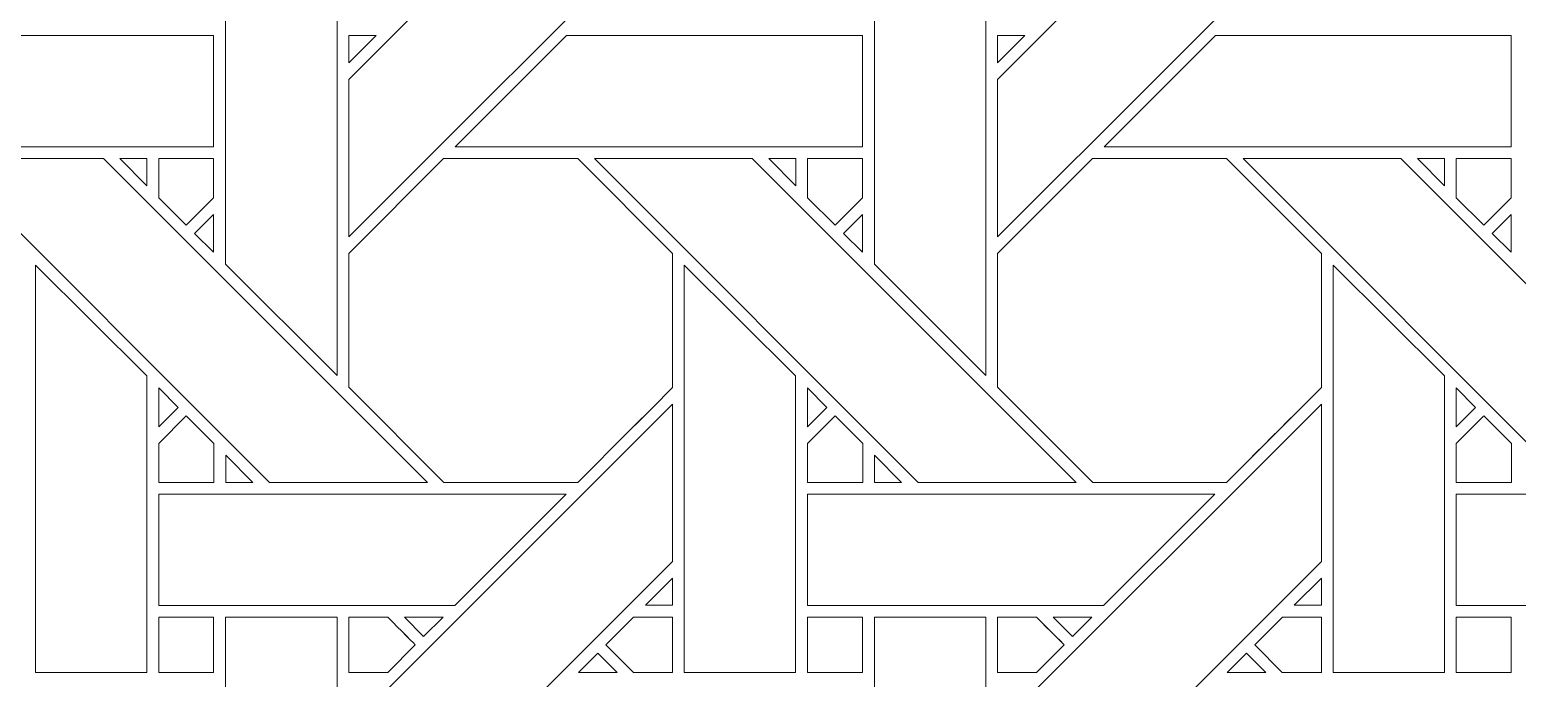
# Model space of a CAD drawing. Header units: inches. Extents: x 3.4 to 21.4, y 4.6 to 13.6.
# Drawn here: x 14.526 to 16.701, y 6.673 to 7.622 of the extents above; entities that cross this region are included whole.
import ezdxf

# ---------------------------------------------------------------- set-up
doc = ezdxf.new("R2010")
doc.units = ezdxf.units.IN
doc.header["$MEASUREMENT"] = 0
doc.layers.add('Design', color=7, linetype='Continuous', lineweight=0)

msp = doc.modelspace()

# ---------------------------------------------------------------- linework, layer by layer
at = {"layer": 'Design'}
for points, knots in [([(3.3829, 13.5948), (3.3829, 13.5948), (3.3829, 4.5948), (3.3829, 4.5948), (3.3829, 4.5948), (21.3829, 4.5948), (21.3829, 4.5948), (21.3829, 4.5948), (21.3829, 13.5948), (21.3829, 13.5948), (21.3829, 13.5948), (3.3829, 13.5948), (3.3829, 13.5948)], [0, 0, 0, 0, 1, 1, 1, 2, 2, 2, 3, 3, 3, 4, 4, 4, 4]), ([(3.8379, 13.1448), (3.8379, 13.1448), (3.8379, 5.0448), (3.8379, 5.0448), (3.8379, 5.0448), (20.9329, 5.0448), (20.9329, 5.0448), (20.9329, 5.0448), (20.9329, 13.1448), (20.9329, 13.1448), (20.9329, 13.1448), (3.8379, 13.1448), (3.8379, 13.1448)], [0, 0, 0, 0, 1, 1, 1, 2, 2, 2, 3, 3, 3, 4, 4, 4, 4]), ([(14.9922, 7.5494), (14.9922, 7.5494), (15.4659, 8.023), (15.4659, 8.023), (15.4659, 8.023), (15.4659, 7.7929), (15.4659, 7.7929), (15.4659, 7.7929), (14.9922, 7.3193), (14.9922, 7.3193), (14.9922, 7.3193), (14.9922, 7.5494), (14.9922, 7.5494)], [0, 0, 0, 0, 1, 1, 1, 2, 2, 2, 3, 3, 3, 4, 4, 4, 4]), ([(15.941, 7.5494), (15.941, 7.5494), (16.4146, 8.023), (16.4146, 8.023), (16.4146, 8.023), (16.4146, 7.7929), (16.4146, 7.7929), (16.4146, 7.7929), (15.941, 7.3193), (15.941, 7.3193), (15.941, 7.3193), (15.941, 7.5494), (15.941, 7.5494)], [0, 0, 0, 0, 1, 1, 1, 2, 2, 2, 3, 3, 3, 4, 4, 4, 4]), ([(14.9751, 7.7115), (14.9751, 7.7115), (14.9751, 7.1164), (14.9751, 7.1164), (14.9751, 7.1164), (14.8122, 7.2793), (14.8122, 7.2793), (14.8122, 7.2793), (14.8122, 7.7115), (14.8122, 7.7115), (14.8122, 7.7115), (14.9751, 7.7115), (14.9751, 7.7115)], [0, 0, 0, 0, 1, 1, 1, 2, 2, 2, 3, 3, 3, 4, 4, 4, 4]), ([(15.9238, 7.7115), (15.9238, 7.7115), (15.9238, 7.1164), (15.9238, 7.1164), (15.9238, 7.1164), (15.7609, 7.2793), (15.7609, 7.2793), (15.7609, 7.2793), (15.7609, 7.7115), (15.7609, 7.7115), (15.7609, 7.7115), (15.9238, 7.7115), (15.9238, 7.7115)], [0, 0, 0, 0, 1, 1, 1, 2, 2, 2, 3, 3, 3, 4, 4, 4, 4]), ([(14.1993, 7.4508), (14.1993, 7.4508), (14.3622, 7.6136), (14.3622, 7.6136), (14.3622, 7.6136), (14.7946, 7.6136), (14.7946, 7.6136), (14.7946, 7.6136), (14.7946, 7.4508), (14.7946, 7.4508), (14.7946, 7.4508), (14.1993, 7.4508), (14.1993, 7.4508)], [0, 0, 0, 0, 1, 1, 1, 2, 2, 2, 3, 3, 3, 4, 4, 4, 4]), ([(15.0321, 7.6136), (15.0321, 7.6136), (14.9922, 7.5737), (14.9922, 7.5737), (14.9922, 7.5737), (14.9922, 7.6136), (14.9922, 7.6136), (14.9922, 7.6136), (15.0321, 7.6136), (15.0321, 7.6136)], [0, 0, 0, 0, 1, 1, 1, 2, 2, 2, 3, 3, 3, 3]), ([(15.1481, 7.4508), (15.1481, 7.4508), (15.3109, 7.6136), (15.3109, 7.6136), (15.3109, 7.6136), (15.7434, 7.6136), (15.7434, 7.6136), (15.7434, 7.6136), (15.7434, 7.4508), (15.7434, 7.4508), (15.7434, 7.4508), (15.1481, 7.4508), (15.1481, 7.4508)], [0, 0, 0, 0, 1, 1, 1, 2, 2, 2, 3, 3, 3, 4, 4, 4, 4]), ([(15.9808, 7.6136), (15.9808, 7.6136), (15.941, 7.5738), (15.941, 7.5738), (15.941, 7.5738), (15.941, 7.6136), (15.941, 7.6136), (15.941, 7.6136), (15.9808, 7.6136), (15.9808, 7.6136)], [0, 0, 0, 0, 1, 1, 1, 2, 2, 2, 3, 3, 3, 3]), ([(16.0968, 7.4508), (16.0968, 7.4508), (16.2596, 7.6136), (16.2596, 7.6136), (16.2596, 7.6136), (16.6921, 7.6136), (16.6921, 7.6136), (16.6921, 7.6136), (16.6921, 7.4508), (16.6921, 7.4508), (16.6921, 7.4508), (16.0968, 7.4508), (16.0968, 7.4508)], [0, 0, 0, 0, 1, 1, 1, 2, 2, 2, 3, 3, 3, 4, 4, 4, 4]), ([(14.4026, 7.4336), (14.4026, 7.4336), (14.6336, 7.4336), (14.6336, 7.4336), (14.6336, 7.4336), (15.1072, 6.96), (15.1072, 6.96), (15.1072, 6.96), (14.8762, 6.96), (14.8762, 6.96), (14.8762, 6.96), (14.4026, 7.4336), (14.4026, 7.4336)], [0, 0, 0, 0, 1, 1, 1, 2, 2, 2, 3, 3, 3, 4, 4, 4, 4]), ([(14.6972, 7.4336), (14.6972, 7.4336), (14.6972, 7.3938), (14.6972, 7.3938), (14.6972, 7.3938), (14.6577, 7.4336), (14.6577, 7.4336), (14.6577, 7.4336), (14.6972, 7.4336), (14.6972, 7.4336)], [0, 0, 0, 0, 1, 1, 1, 2, 2, 2, 3, 3, 3, 3]), ([(14.7946, 7.4336), (14.7946, 7.4336), (14.7946, 7.376), (14.7946, 7.376), (14.7946, 7.376), (14.7547, 7.3361), (14.7547, 7.3361), (14.7547, 7.3361), (14.7144, 7.3764), (14.7144, 7.3764), (14.7144, 7.3764), (14.7144, 7.4336), (14.7144, 7.4336), (14.7144, 7.4336), (14.7946, 7.4336), (14.7946, 7.4336)], [0, 0, 0, 0, 1, 1, 1, 2, 2, 2, 3, 3, 3, 4, 4, 4, 5, 5, 5, 5]), ([(14.7547, 7.3361), (14.7547, 7.3361), (14.7144, 7.3764), (14.7144, 7.3764), (14.7144, 7.3764), (14.7144, 7.4336), (14.7144, 7.4336), (14.7144, 7.4336), (14.7946, 7.4336), (14.7946, 7.4336), (14.7946, 7.4336), (14.7946, 7.376), (14.7946, 7.376), (14.7946, 7.376), (14.7547, 7.3361), (14.7547, 7.3361)], [0, 0, 0, 0, 1, 1, 1, 2, 2, 2, 3, 3, 3, 4, 4, 4, 5, 5, 5, 5]), ([(15.1309, 7.4336), (15.1309, 7.4336), (15.3271, 7.4336), (15.3271, 7.4336), (15.3271, 7.4336), (15.4659, 7.2949), (15.4659, 7.2949), (15.4659, 7.2949), (15.4659, 7.0987), (15.4659, 7.0987), (15.4481, 7.0807), (15.3362, 6.969), (15.3272, 6.96), (15.3272, 6.96), (15.1315, 6.96), (15.1315, 6.96), (15.1315, 6.96), (14.9922, 7.0992), (14.9922, 7.0992), (14.9922, 7.0992), (14.9922, 7.2949), (14.9922, 7.2949), (14.9922, 7.2949), (15.1309, 7.4336), (15.1309, 7.4336)], [0, 0, 0, 0, 1, 1, 1, 2, 2, 2, 3, 3, 3, 4, 4, 4, 5, 5, 5, 6, 6, 6, 7, 7, 7, 8, 8, 8, 8]), ([(14.9922, 7.0992), (14.9922, 7.0992), (14.9922, 7.2949), (14.9922, 7.2949), (14.9922, 7.2949), (15.1309, 7.4336), (15.1309, 7.4336), (15.1309, 7.4336), (15.3271, 7.4336), (15.3271, 7.4336), (15.3271, 7.4336), (15.4659, 7.2949), (15.4659, 7.2949), (15.4659, 7.2949), (15.4659, 7.0987), (15.4659, 7.0987), (15.448, 7.0806), (15.3361, 6.9689), (15.3272, 6.96), (15.3272, 6.96), (15.1315, 6.96), (15.1315, 6.96), (15.1315, 6.96), (14.9922, 7.0992), (14.9922, 7.0992)], [0, 0, 0, 0, 1, 1, 1, 2, 2, 2, 3, 3, 3, 4, 4, 4, 5, 5, 5, 6, 6, 6, 7, 7, 7, 8, 8, 8, 8]), ([(15.3514, 7.4336), (15.3514, 7.4336), (15.5823, 7.4336), (15.5823, 7.4336), (15.5823, 7.4336), (16.056, 6.96), (16.056, 6.96), (16.056, 6.96), (15.8249, 6.96), (15.8249, 6.96), (15.8249, 6.96), (15.3514, 7.4336), (15.3514, 7.4336)], [0, 0, 0, 0, 1, 1, 1, 2, 2, 2, 3, 3, 3, 4, 4, 4, 4]), ([(15.6459, 7.4336), (15.6459, 7.4336), (15.6459, 7.3938), (15.6459, 7.3938), (15.6459, 7.3938), (15.6064, 7.4336), (15.6064, 7.4336), (15.6064, 7.4336), (15.6459, 7.4336), (15.6459, 7.4336)], [0, 0, 0, 0, 1, 1, 1, 2, 2, 2, 3, 3, 3, 3]), ([(15.7434, 7.4336), (15.7434, 7.4336), (15.7434, 7.376), (15.7434, 7.376), (15.7434, 7.376), (15.7034, 7.3361), (15.7034, 7.3361), (15.7034, 7.3361), (15.6631, 7.3764), (15.6631, 7.3764), (15.6631, 7.3764), (15.6631, 7.4336), (15.6631, 7.4336), (15.6631, 7.4336), (15.7434, 7.4336), (15.7434, 7.4336)], [0, 0, 0, 0, 1, 1, 1, 2, 2, 2, 3, 3, 3, 4, 4, 4, 5, 5, 5, 5]), ([(15.7034, 7.3361), (15.7034, 7.3361), (15.6631, 7.3764), (15.6631, 7.3764), (15.6631, 7.3764), (15.6631, 7.4336), (15.6631, 7.4336), (15.6631, 7.4336), (15.7434, 7.4336), (15.7434, 7.4336), (15.7434, 7.4336), (15.7434, 7.376), (15.7434, 7.376), (15.7434, 7.376), (15.7034, 7.3361), (15.7034, 7.3361)], [0, 0, 0, 0, 1, 1, 1, 2, 2, 2, 3, 3, 3, 4, 4, 4, 5, 5, 5, 5]), ([(16.0797, 7.4336), (16.0797, 7.4336), (16.2759, 7.4336), (16.2759, 7.4336), (16.2759, 7.4336), (16.4146, 7.2949), (16.4146, 7.2949), (16.4146, 7.2949), (16.4146, 7.0987), (16.4146, 7.0987), (16.3968, 7.0807), (16.2849, 6.969), (16.2759, 6.96), (16.2759, 6.96), (16.0802, 6.96), (16.0802, 6.96), (16.0802, 6.96), (15.941, 7.0992), (15.941, 7.0992), (15.941, 7.0992), (15.941, 7.2949), (15.941, 7.2949), (15.941, 7.2949), (16.0797, 7.4336), (16.0797, 7.4336)], [0, 0, 0, 0, 1, 1, 1, 2, 2, 2, 3, 3, 3, 4, 4, 4, 5, 5, 5, 6, 6, 6, 7, 7, 7, 8, 8, 8, 8]), ([(15.941, 7.0992), (15.941, 7.0992), (15.941, 7.2949), (15.941, 7.2949), (15.941, 7.2949), (16.0797, 7.4336), (16.0797, 7.4336), (16.0797, 7.4336), (16.2759, 7.4336), (16.2759, 7.4336), (16.2759, 7.4336), (16.4146, 7.2949), (16.4146, 7.2949), (16.4146, 7.2949), (16.4146, 7.0987), (16.4146, 7.0987), (16.3967, 7.0806), (16.2848, 6.9689), (16.2759, 6.96), (16.2759, 6.96), (16.0802, 6.96), (16.0802, 6.96), (16.0802, 6.96), (15.941, 7.0992), (15.941, 7.0992)], [0, 0, 0, 0, 1, 1, 1, 2, 2, 2, 3, 3, 3, 4, 4, 4, 5, 5, 5, 6, 6, 6, 7, 7, 7, 8, 8, 8, 8]), ([(16.3001, 7.4336), (16.3001, 7.4336), (16.531, 7.4336), (16.531, 7.4336), (16.531, 7.4336), (17.0047, 6.96), (17.0047, 6.96), (17.0047, 6.96), (16.7736, 6.96), (16.7736, 6.96), (16.7736, 6.96), (16.3001, 7.4336), (16.3001, 7.4336)], [0, 0, 0, 0, 1, 1, 1, 2, 2, 2, 3, 3, 3, 4, 4, 4, 4]), ([(16.5946, 7.4336), (16.5946, 7.4336), (16.5946, 7.3938), (16.5946, 7.3938), (16.5946, 7.3938), (16.5552, 7.4336), (16.5552, 7.4336), (16.5552, 7.4336), (16.5946, 7.4336), (16.5946, 7.4336)], [0, 0, 0, 0, 1, 1, 1, 2, 2, 2, 3, 3, 3, 3]), ([(16.6921, 7.4336), (16.6921, 7.4336), (16.6921, 7.376), (16.6921, 7.376), (16.6921, 7.376), (16.6522, 7.3361), (16.6522, 7.3361), (16.6522, 7.3361), (16.6118, 7.3764), (16.6118, 7.3764), (16.6118, 7.3764), (16.6118, 7.4336), (16.6118, 7.4336), (16.6118, 7.4336), (16.6921, 7.4336), (16.6921, 7.4336)], [0, 0, 0, 0, 1, 1, 1, 2, 2, 2, 3, 3, 3, 4, 4, 4, 5, 5, 5, 5]), ([(16.6522, 7.3361), (16.6522, 7.3361), (16.6118, 7.3764), (16.6118, 7.3764), (16.6118, 7.3764), (16.6118, 7.4336), (16.6118, 7.4336), (16.6118, 7.4336), (16.6921, 7.4336), (16.6921, 7.4336), (16.6921, 7.4336), (16.6921, 7.376), (16.6921, 7.376), (16.6921, 7.376), (16.6522, 7.3361), (16.6522, 7.3361)], [0, 0, 0, 0, 1, 1, 1, 2, 2, 2, 3, 3, 3, 4, 4, 4, 5, 5, 5, 5]), ([(14.7946, 7.3518), (14.7946, 7.3518), (14.7946, 7.2966), (14.7946, 7.2966), (14.7946, 7.2966), (14.7669, 7.324), (14.7669, 7.324), (14.7669, 7.324), (14.7946, 7.3518), (14.7946, 7.3518)], [0, 0, 0, 0, 1, 1, 1, 2, 2, 2, 3, 3, 3, 3]), ([(15.7434, 7.3518), (15.7434, 7.3518), (15.7434, 7.2966), (15.7434, 7.2966), (15.7434, 7.2966), (15.7156, 7.324), (15.7156, 7.324), (15.7156, 7.324), (15.7434, 7.3518), (15.7434, 7.3518)], [0, 0, 0, 0, 1, 1, 1, 2, 2, 2, 3, 3, 3, 3]), ([(16.6921, 7.3518), (16.6921, 7.3518), (16.6921, 7.2966), (16.6921, 7.2966), (16.6921, 7.2966), (16.6643, 7.324), (16.6643, 7.324), (16.6643, 7.324), (16.6921, 7.3518), (16.6921, 7.3518)], [0, 0, 0, 0, 1, 1, 1, 2, 2, 2, 3, 3, 3, 3]), ([(14.6971, 7.1157), (14.6971, 7.1157), (14.6971, 6.682), (14.6971, 6.682), (14.6971, 6.682), (14.5343, 6.682), (14.5343, 6.682), (14.5343, 6.682), (14.5343, 7.2778), (14.5343, 7.2778), (14.5343, 7.2778), (14.6971, 7.1157), (14.6971, 7.1157)], [0, 0, 0, 0, 1, 1, 1, 2, 2, 2, 3, 3, 3, 4, 4, 4, 4]), ([(15.6458, 7.1157), (15.6458, 7.1157), (15.6458, 6.682), (15.6458, 6.682), (15.6458, 6.682), (15.483, 6.682), (15.483, 6.682), (15.483, 6.682), (15.483, 7.2778), (15.483, 7.2778), (15.483, 7.2778), (15.6458, 7.1157), (15.6458, 7.1157)], [0, 0, 0, 0, 1, 1, 1, 2, 2, 2, 3, 3, 3, 4, 4, 4, 4]), ([(16.5945, 7.1157), (16.5945, 7.1157), (16.5945, 6.682), (16.5945, 6.682), (16.5945, 6.682), (16.4317, 6.682), (16.4317, 6.682), (16.4317, 6.682), (16.4317, 7.2778), (16.4317, 7.2778), (16.4317, 7.2778), (16.5945, 7.1157), (16.5945, 7.1157)], [0, 0, 0, 0, 1, 1, 1, 2, 2, 2, 3, 3, 3, 4, 4, 4, 4]), ([(14.7144, 7.0414), (14.7144, 7.0414), (14.7144, 7.0982), (14.7144, 7.0982), (14.7144, 7.0982), (14.7426, 7.0696), (14.7426, 7.0696), (14.7426, 7.0696), (14.7144, 7.0414), (14.7144, 7.0414)], [0, 0, 0, 0, 1, 1, 1, 2, 2, 2, 3, 3, 3, 3]), ([(15.6631, 7.0414), (15.6631, 7.0414), (15.6631, 7.0982), (15.6631, 7.0982), (15.6631, 7.0982), (15.6913, 7.0696), (15.6913, 7.0696), (15.6913, 7.0696), (15.6631, 7.0414), (15.6631, 7.0414)], [0, 0, 0, 0, 1, 1, 1, 2, 2, 2, 3, 3, 3, 3]), ([(16.6118, 7.0414), (16.6118, 7.0414), (16.6118, 7.0982), (16.6118, 7.0982), (16.6118, 7.0982), (16.64, 7.0696), (16.64, 7.0696), (16.64, 7.0696), (16.6118, 7.0414), (16.6118, 7.0414)], [0, 0, 0, 0, 1, 1, 1, 2, 2, 2, 3, 3, 3, 3]), ([(14.9922, 6.6007), (14.9922, 6.6007), (15.4659, 7.0743), (15.4659, 7.0743), (15.4659, 7.0743), (15.4659, 6.8442), (15.4659, 6.8442), (15.4659, 6.8442), (14.9922, 6.3706), (14.9922, 6.3706), (14.9922, 6.3706), (14.9922, 6.6007), (14.9922, 6.6007)], [0, 0, 0, 0, 1, 1, 1, 2, 2, 2, 3, 3, 3, 4, 4, 4, 4]), ([(15.941, 6.6007), (15.941, 6.6007), (16.4146, 7.0743), (16.4146, 7.0743), (16.4146, 7.0743), (16.4146, 6.8442), (16.4146, 6.8442), (16.4146, 6.8442), (15.941, 6.3706), (15.941, 6.3706), (15.941, 6.3706), (15.941, 6.6007), (15.941, 6.6007)], [0, 0, 0, 0, 1, 1, 1, 2, 2, 2, 3, 3, 3, 4, 4, 4, 4]), ([(14.7144, 6.9597), (14.7144, 6.9597), (14.7144, 7.017), (14.7144, 7.017), (14.7144, 7.017), (14.7547, 7.0574), (14.7547, 7.0574), (14.7547, 7.0574), (14.795, 7.017), (14.795, 7.017), (14.795, 7.017), (14.795, 6.9597), (14.795, 6.9597), (14.795, 6.9597), (14.7144, 6.9597), (14.7144, 6.9597)], [0, 0, 0, 0, 1, 1, 1, 2, 2, 2, 3, 3, 3, 4, 4, 4, 5, 5, 5, 5]), ([(14.7144, 7.017), (14.7144, 7.017), (14.7547, 7.0574), (14.7547, 7.0574), (14.7547, 7.0574), (14.795, 7.017), (14.795, 7.017), (14.795, 7.017), (14.795, 6.9597), (14.795, 6.9597), (14.795, 6.9597), (14.7144, 6.9597), (14.7144, 6.9597), (14.7144, 6.9597), (14.7144, 7.017), (14.7144, 7.017)], [0, 0, 0, 0, 1, 1, 1, 2, 2, 2, 3, 3, 3, 4, 4, 4, 5, 5, 5, 5]), ([(15.6631, 6.9597), (15.6631, 6.9597), (15.6631, 7.017), (15.6631, 7.017), (15.6631, 7.017), (15.7034, 7.0574), (15.7034, 7.0574), (15.7034, 7.0574), (15.7438, 7.017), (15.7438, 7.017), (15.7438, 7.017), (15.7438, 6.9597), (15.7438, 6.9597), (15.7438, 6.9597), (15.6631, 6.9597), (15.6631, 6.9597)], [0, 0, 0, 0, 1, 1, 1, 2, 2, 2, 3, 3, 3, 4, 4, 4, 5, 5, 5, 5]), ([(15.6631, 7.017), (15.6631, 7.017), (15.7034, 7.0574), (15.7034, 7.0574), (15.7034, 7.0574), (15.7438, 7.017), (15.7438, 7.017), (15.7438, 7.017), (15.7438, 6.9597), (15.7438, 6.9597), (15.7438, 6.9597), (15.6631, 6.9597), (15.6631, 6.9597), (15.6631, 6.9597), (15.6631, 7.017), (15.6631, 7.017)], [0, 0, 0, 0, 1, 1, 1, 2, 2, 2, 3, 3, 3, 4, 4, 4, 5, 5, 5, 5]), ([(16.6118, 6.9597), (16.6118, 6.9597), (16.6118, 7.017), (16.6118, 7.017), (16.6118, 7.017), (16.6522, 7.0574), (16.6522, 7.0574), (16.6522, 7.0574), (16.6925, 7.017), (16.6925, 7.017), (16.6925, 7.017), (16.6925, 6.9597), (16.6925, 6.9597), (16.6925, 6.9597), (16.6118, 6.9597), (16.6118, 6.9597)], [0, 0, 0, 0, 1, 1, 1, 2, 2, 2, 3, 3, 3, 4, 4, 4, 5, 5, 5, 5]), ([(16.6118, 7.017), (16.6118, 7.017), (16.6522, 7.0574), (16.6522, 7.0574), (16.6522, 7.0574), (16.6925, 7.017), (16.6925, 7.017), (16.6925, 7.017), (16.6925, 6.9597), (16.6925, 6.9597), (16.6925, 6.9597), (16.6118, 6.9597), (16.6118, 6.9597), (16.6118, 6.9597), (16.6118, 7.017), (16.6118, 7.017)], [0, 0, 0, 0, 1, 1, 1, 2, 2, 2, 3, 3, 3, 4, 4, 4, 5, 5, 5, 5]), ([(14.852, 6.96), (14.852, 6.96), (14.8123, 6.96), (14.8123, 6.96), (14.8123, 6.96), (14.8123, 6.9998), (14.8123, 6.9998), (14.8123, 6.9998), (14.852, 6.96), (14.852, 6.96)], [0, 0, 0, 0, 1, 1, 1, 2, 2, 2, 3, 3, 3, 3]), ([(15.8007, 6.96), (15.8007, 6.96), (15.761, 6.96), (15.761, 6.96), (15.761, 6.96), (15.761, 6.9998), (15.761, 6.9998), (15.761, 6.9998), (15.8007, 6.96), (15.8007, 6.96)], [0, 0, 0, 0, 1, 1, 1, 2, 2, 2, 3, 3, 3, 3]), ([(14.7144, 6.78), (14.7144, 6.78), (14.7144, 6.9427), (14.7144, 6.9427), (14.7144, 6.9427), (15.3101, 6.9427), (15.3101, 6.9427), (15.3101, 6.9427), (15.1473, 6.78), (15.1473, 6.78), (15.1473, 6.78), (14.7144, 6.78), (14.7144, 6.78)], [0, 0, 0, 0, 1, 1, 1, 2, 2, 2, 3, 3, 3, 4, 4, 4, 4]), ([(15.6631, 6.78), (15.6631, 6.78), (15.6631, 6.9427), (15.6631, 6.9427), (15.6631, 6.9427), (16.2588, 6.9427), (16.2588, 6.9427), (16.2588, 6.9427), (16.0961, 6.78), (16.0961, 6.78), (16.0961, 6.78), (15.6631, 6.78), (15.6631, 6.78)], [0, 0, 0, 0, 1, 1, 1, 2, 2, 2, 3, 3, 3, 4, 4, 4, 4]), ([(16.6118, 6.78), (16.6118, 6.78), (16.6118, 6.9427), (16.6118, 6.9427), (16.6118, 6.9427), (17.2075, 6.9427), (17.2075, 6.9427), (17.2075, 6.9427), (17.0448, 6.78), (17.0448, 6.78), (17.0448, 6.78), (16.6118, 6.78), (16.6118, 6.78)], [0, 0, 0, 0, 1, 1, 1, 2, 2, 2, 3, 3, 3, 4, 4, 4, 4]), ([(15.4261, 6.7801), (15.4261, 6.7801), (15.4659, 6.8198), (15.4659, 6.8198), (15.4659, 6.8198), (15.4659, 6.7801), (15.4659, 6.7801), (15.4659, 6.7801), (15.4261, 6.7801), (15.4261, 6.7801)], [0, 0, 0, 0, 1, 1, 1, 2, 2, 2, 3, 3, 3, 3]), ([(16.3748, 6.7801), (16.3748, 6.7801), (16.4146, 6.8198), (16.4146, 6.8198), (16.4146, 6.8198), (16.4146, 6.7801), (16.4146, 6.7801), (16.4146, 6.7801), (16.3748, 6.7801), (16.3748, 6.7801)], [0, 0, 0, 0, 1, 1, 1, 2, 2, 2, 3, 3, 3, 3]), ([(14.7946, 6.682), (14.7946, 6.682), (14.7144, 6.682), (14.7144, 6.682), (14.7144, 6.682), (14.7144, 6.7627), (14.7144, 6.7627), (14.7144, 6.7627), (14.7946, 6.7627), (14.7946, 6.7627), (14.7946, 6.7627), (14.7946, 6.682), (14.7946, 6.682)], [0, 0, 0, 0, 1, 1, 1, 2, 2, 2, 3, 3, 3, 4, 4, 4, 4]), ([(14.7144, 6.682), (14.7144, 6.682), (14.7144, 6.7627), (14.7144, 6.7627), (14.7144, 6.7627), (14.7946, 6.7627), (14.7946, 6.7627), (14.7946, 6.7627), (14.7946, 6.682), (14.7946, 6.682), (14.7946, 6.682), (14.7144, 6.682), (14.7144, 6.682)], [0, 0, 0, 0, 1, 1, 1, 2, 2, 2, 3, 3, 3, 4, 4, 4, 4]), ([(14.9751, 6.7628), (14.9751, 6.7628), (14.9751, 6.1677), (14.9751, 6.1677), (14.9751, 6.1677), (14.8122, 6.3306), (14.8122, 6.3306), (14.8122, 6.3306), (14.8122, 6.7628), (14.8122, 6.7628), (14.8122, 6.7628), (14.9751, 6.7628), (14.9751, 6.7628)], [0, 0, 0, 0, 1, 1, 1, 2, 2, 2, 3, 3, 3, 4, 4, 4, 4]), ([(15.0493, 6.7627), (15.0544, 6.7576), (15.0852, 6.7268), (15.0896, 6.7224), (15.0896, 6.7224), (15.0492, 6.682), (15.0492, 6.682), (15.0492, 6.682), (14.9922, 6.682), (14.9922, 6.682), (14.9922, 6.682), (14.9922, 6.7627), (14.9922, 6.7627), (14.9922, 6.7627), (15.0493, 6.7627), (15.0493, 6.7627)], [0, 0, 0, 0, 1, 1, 1, 2, 2, 2, 3, 3, 3, 4, 4, 4, 5, 5, 5, 5]), ([(14.9922, 6.682), (14.9922, 6.682), (14.9922, 6.7627), (14.9922, 6.7627), (14.9922, 6.7627), (15.0493, 6.7627), (15.0493, 6.7627), (15.0546, 6.7574), (15.0854, 6.7266), (15.0896, 6.7224), (15.0896, 6.7224), (15.0492, 6.682), (15.0492, 6.682), (15.0492, 6.682), (14.9922, 6.682), (14.9922, 6.682)], [0, 0, 0, 0, 1, 1, 1, 2, 2, 2, 3, 3, 3, 4, 4, 4, 5, 5, 5, 5]), ([(15.0736, 6.7628), (15.0736, 6.7628), (15.1301, 6.7628), (15.1301, 6.7628), (15.1301, 6.7628), (15.1018, 6.7346), (15.1018, 6.7346), (15.1018, 6.7346), (15.0736, 6.7628), (15.0736, 6.7628)], [0, 0, 0, 0, 1, 1, 1, 2, 2, 2, 3, 3, 3, 3]), ([(15.4659, 6.7628), (15.4659, 6.7628), (15.4659, 6.682), (15.4659, 6.682), (15.4659, 6.682), (15.4088, 6.682), (15.4088, 6.682), (15.4088, 6.682), (15.3684, 6.7223), (15.3684, 6.7223), (15.3684, 6.7223), (15.4089, 6.7628), (15.4089, 6.7628), (15.4089, 6.7628), (15.4659, 6.7628), (15.4659, 6.7628)], [0, 0, 0, 0, 1, 1, 1, 2, 2, 2, 3, 3, 3, 4, 4, 4, 5, 5, 5, 5]), ([(15.3684, 6.7223), (15.3684, 6.7223), (15.4089, 6.7628), (15.4089, 6.7628), (15.4089, 6.7628), (15.4659, 6.7628), (15.4659, 6.7628), (15.4659, 6.7628), (15.4659, 6.682), (15.4659, 6.682), (15.4659, 6.682), (15.4088, 6.682), (15.4088, 6.682), (15.4088, 6.682), (15.3684, 6.7223), (15.3684, 6.7223)], [0, 0, 0, 0, 1, 1, 1, 2, 2, 2, 3, 3, 3, 4, 4, 4, 5, 5, 5, 5]), ([(15.7434, 6.682), (15.7434, 6.682), (15.6631, 6.682), (15.6631, 6.682), (15.6631, 6.682), (15.6631, 6.7627), (15.6631, 6.7627), (15.6631, 6.7627), (15.7434, 6.7627), (15.7434, 6.7627), (15.7434, 6.7627), (15.7434, 6.682), (15.7434, 6.682)], [0, 0, 0, 0, 1, 1, 1, 2, 2, 2, 3, 3, 3, 4, 4, 4, 4]), ([(15.6631, 6.682), (15.6631, 6.682), (15.6631, 6.7627), (15.6631, 6.7627), (15.6631, 6.7627), (15.7434, 6.7627), (15.7434, 6.7627), (15.7434, 6.7627), (15.7434, 6.682), (15.7434, 6.682), (15.7434, 6.682), (15.6631, 6.682), (15.6631, 6.682)], [0, 0, 0, 0, 1, 1, 1, 2, 2, 2, 3, 3, 3, 4, 4, 4, 4]), ([(15.9238, 6.7628), (15.9238, 6.7628), (15.9238, 6.1677), (15.9238, 6.1677), (15.9238, 6.1677), (15.7609, 6.3306), (15.7609, 6.3306), (15.7609, 6.3306), (15.7609, 6.7628), (15.7609, 6.7628), (15.7609, 6.7628), (15.9238, 6.7628), (15.9238, 6.7628)], [0, 0, 0, 0, 1, 1, 1, 2, 2, 2, 3, 3, 3, 4, 4, 4, 4]), ([(15.998, 6.7627), (16.0032, 6.7576), (16.0339, 6.7268), (16.0384, 6.7224), (16.0384, 6.7224), (15.9979, 6.682), (15.9979, 6.682), (15.9979, 6.682), (15.941, 6.682), (15.941, 6.682), (15.941, 6.682), (15.941, 6.7627), (15.941, 6.7627), (15.941, 6.7627), (15.998, 6.7627), (15.998, 6.7627)], [0, 0, 0, 0, 1, 1, 1, 2, 2, 2, 3, 3, 3, 4, 4, 4, 5, 5, 5, 5]), ([(15.941, 6.682), (15.941, 6.682), (15.941, 6.7627), (15.941, 6.7627), (15.941, 6.7627), (15.998, 6.7627), (15.998, 6.7627), (16.0036, 6.7572), (16.0384, 6.7224), (16.0384, 6.7224), (16.0384, 6.7224), (15.9979, 6.682), (15.9979, 6.682), (15.9979, 6.682), (15.941, 6.682), (15.941, 6.682)], [0, 0, 0, 0, 1, 1, 1, 2, 2, 2, 3, 3, 3, 4, 4, 4, 5, 5, 5, 5]), ([(16.0224, 6.7628), (16.0224, 6.7628), (16.0788, 6.7628), (16.0788, 6.7628), (16.0788, 6.7628), (16.0506, 6.7346), (16.0506, 6.7346), (16.0506, 6.7346), (16.0224, 6.7628), (16.0224, 6.7628)], [0, 0, 0, 0, 1, 1, 1, 2, 2, 2, 3, 3, 3, 3]), ([(16.4146, 6.7628), (16.4146, 6.7628), (16.4146, 6.682), (16.4146, 6.682), (16.4146, 6.682), (16.3575, 6.682), (16.3575, 6.682), (16.3575, 6.682), (16.3172, 6.7223), (16.3172, 6.7223), (16.3172, 6.7223), (16.3576, 6.7628), (16.3576, 6.7628), (16.3576, 6.7628), (16.4146, 6.7628), (16.4146, 6.7628)], [0, 0, 0, 0, 1, 1, 1, 2, 2, 2, 3, 3, 3, 4, 4, 4, 5, 5, 5, 5]), ([(16.3172, 6.7223), (16.3172, 6.7223), (16.3576, 6.7628), (16.3576, 6.7628), (16.3576, 6.7628), (16.4146, 6.7628), (16.4146, 6.7628), (16.4146, 6.7628), (16.4146, 6.682), (16.4146, 6.682), (16.4146, 6.682), (16.3575, 6.682), (16.3575, 6.682), (16.3575, 6.682), (16.3172, 6.7223), (16.3172, 6.7223)], [0, 0, 0, 0, 1, 1, 1, 2, 2, 2, 3, 3, 3, 4, 4, 4, 5, 5, 5, 5]), ([(16.6921, 6.682), (16.6921, 6.682), (16.6118, 6.682), (16.6118, 6.682), (16.6118, 6.682), (16.6118, 6.7627), (16.6118, 6.7627), (16.6118, 6.7627), (16.6921, 6.7627), (16.6921, 6.7627), (16.6921, 6.7627), (16.6921, 6.682), (16.6921, 6.682)], [0, 0, 0, 0, 1, 1, 1, 2, 2, 2, 3, 3, 3, 4, 4, 4, 4]), ([(16.6118, 6.682), (16.6118, 6.682), (16.6118, 6.7627), (16.6118, 6.7627), (16.6118, 6.7627), (16.6921, 6.7627), (16.6921, 6.7627), (16.6921, 6.7627), (16.6921, 6.682), (16.6921, 6.682), (16.6921, 6.682), (16.6118, 6.682), (16.6118, 6.682)], [0, 0, 0, 0, 1, 1, 1, 2, 2, 2, 3, 3, 3, 4, 4, 4, 4]), ([(15.3846, 6.682), (15.3846, 6.682), (15.3281, 6.682), (15.3281, 6.682), (15.3281, 6.682), (15.3563, 6.7102), (15.3563, 6.7102), (15.3563, 6.7102), (15.3846, 6.682), (15.3846, 6.682)], [0, 0, 0, 0, 1, 1, 1, 2, 2, 2, 3, 3, 3, 3]), ([(16.3333, 6.682), (16.3333, 6.682), (16.2768, 6.682), (16.2768, 6.682), (16.2768, 6.682), (16.305, 6.7102), (16.305, 6.7102), (16.305, 6.7102), (16.3333, 6.682), (16.3333, 6.682)], [0, 0, 0, 0, 1, 1, 1, 2, 2, 2, 3, 3, 3, 3])]:
    msp.add_open_spline(points, degree=3, knots=knots, dxfattribs=at)

doc.saveas('drawing.dxf')
